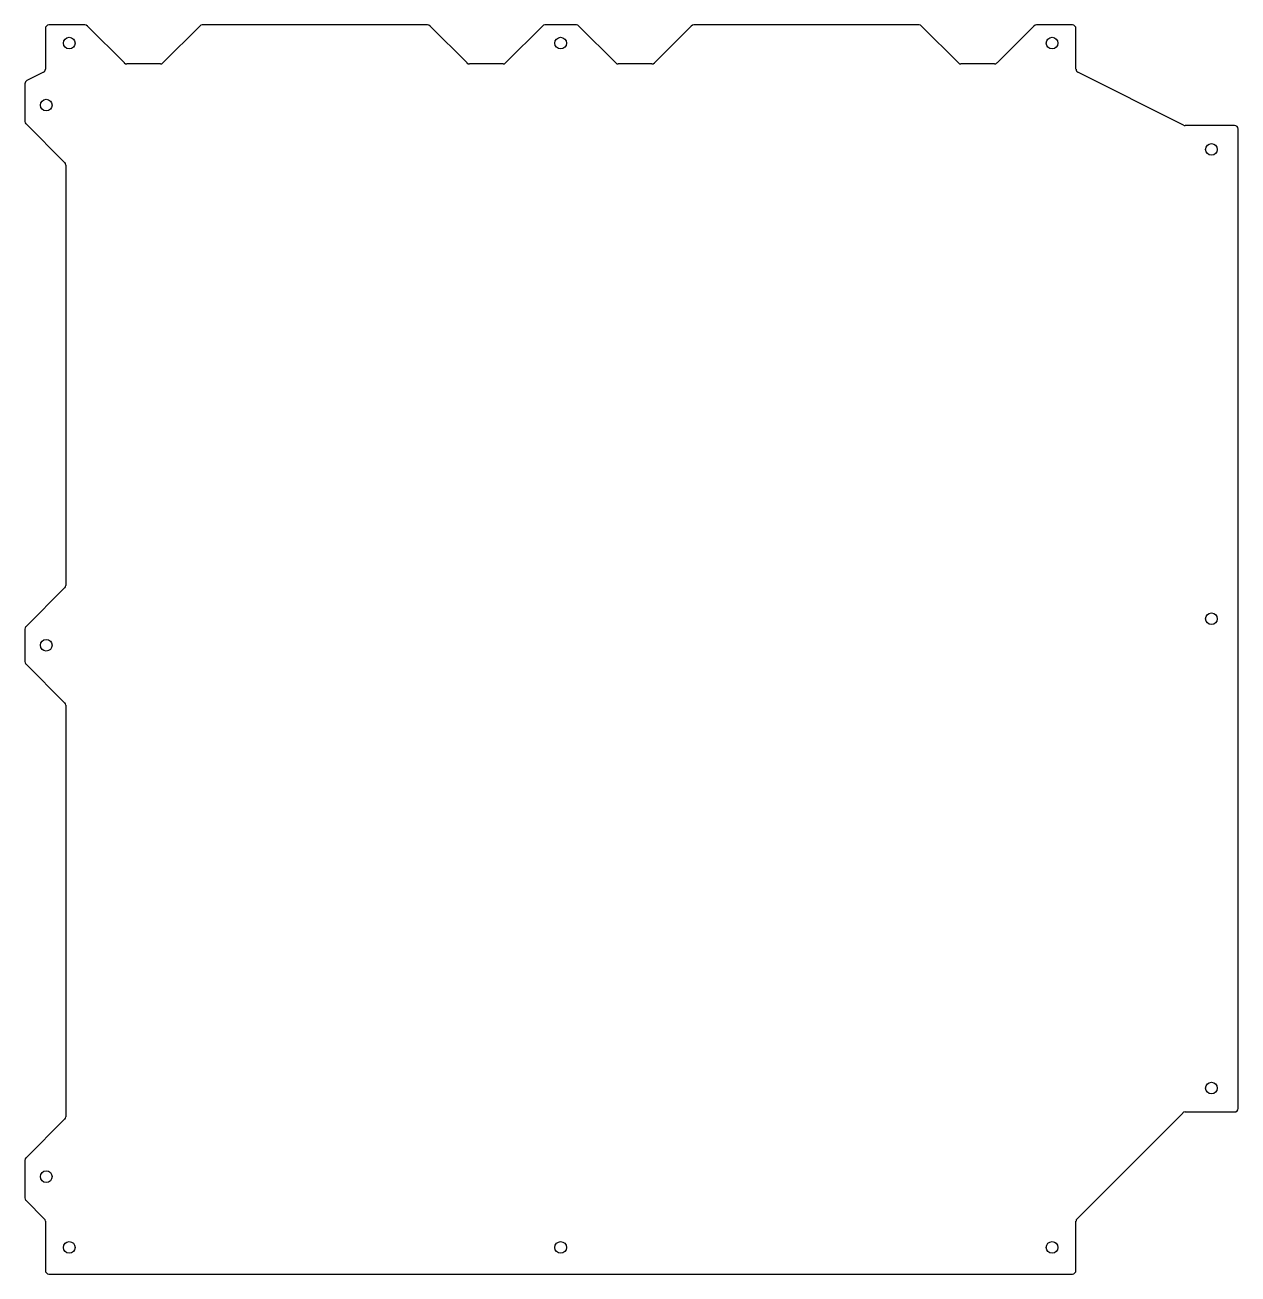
# Model space of a CAD drawing. Header units: inches. Extents: x -13.5 to 13.5, y -13.9 to 13.9.
import ezdxf

# ---------------------------------------------------------------- set-up
doc = ezdxf.new("R2010")
doc.units = ezdxf.units.IN
doc.layers.add('CUTOUTS', color=1, linetype='CONTINUOUS')
doc.layers.add('PERIMETER', color=5, linetype='CONTINUOUS')

msp = doc.modelspace()

# ---------------------------------------------------------------- linework, layer by layer
at = {"layer": 'CUTOUTS'}
for centre in [(-12.5, 13.479), (-1.575, 13.479), (9.35, 13.479), (-13.012, 12.101), (12.894, 11.117), (12.894, 0.684), (-13.012, 0.094), (12.894, -9.749), (-13.012, -11.718), (-12.5, -13.292), (-1.575, -13.292), (9.35, -13.292)]:
    msp.add_circle(centre, 0.13, dxfattribs=at)
at = {"layer": 'PERIMETER'}
for p, q in [((-4.533, 13.883), (-9.542, 13.883)), ((-1.226, 13.883), (-1.924, 13.883)), ((6.392, 13.883), (1.383, 13.883)), ((-13.031, 13.804), (-13.031, 12.901)), ((-12.151, 13.883), (-12.953, 13.883)), ((-11.275, 13.04), (-12.095, 13.86)), ((-9.597, 13.86), (-10.417, 13.04)), ((-3.657, 13.04), (-4.477, 13.86)), ((-1.979, 13.86), (-2.799, 13.04)), ((-0.35, 13.04), (-1.17, 13.86)), ((1.328, 13.86), (0.508, 13.04)), ((7.268, 13.04), (6.448, 13.86)), ((8.946, 13.86), (8.126, 13.04)), ((9.803, 13.883), (9.002, 13.883)), ((9.882, 12.901), (9.882, 13.804)), ((-13.075, 12.831), (-13.441, 12.648)), ((-10.473, 13.017), (-11.22, 13.017)), ((-2.855, 13.017), (-3.602, 13.017)), ((0.452, 13.017), (-0.295, 13.017)), ((8.07, 13.017), (7.324, 13.017)), ((12.273, 11.657), (9.925, 12.831)), ((-13.484, 12.577), (-13.484, 11.74)), ((-13.461, 11.685), (-12.602, 10.825)), ((13.406, 11.649), (12.308, 11.649)), ((13.484, -10.202), (13.484, 11.57)), ((-12.579, 10.77), (-12.579, 1.425)), ((-12.602, 1.37), (-13.461, 0.51)), ((-13.484, 0.455), (-13.484, -0.268)), ((-13.461, -0.323), (-12.602, -1.183)), ((-12.579, -1.238), (-12.579, -10.386)), ((-12.602, -10.441), (-13.461, -11.301)), ((9.905, -12.654), (12.256, -10.304)), ((12.311, -10.281), (13.406, -10.281)), ((-13.484, -11.356), (-13.484, -12.192)), ((-13.461, -12.248), (-13.055, -12.654)), ((-13.031, -12.71), (-13.031, -13.804)), ((9.882, -13.804), (9.882, -12.71)), ((-12.953, -13.883), (9.803, -13.883))]:
    msp.add_line(p, q, dxfattribs=at)
for centre, start, end in [((-4.533, 13.804), 45, 90), ((-1.924, 13.804), 90, 135), ((-1.226, 13.804), 45, 90), ((1.383, 13.804), 90, 135), ((-12.953, 13.804), 90, 180), ((-12.151, 13.804), 45, 90), ((-9.542, 13.804), 90, 135), ((6.392, 13.804), 45, 90), ((9.002, 13.804), 90, 135), ((9.803, 13.804), 0, 90), ((-13.11, 12.901), -63.4349, 0), ((-11.22, 13.095), 225, 270), ((-10.473, 13.095), 270, 315), ((-3.602, 13.095), 225, 270), ((-2.855, 13.095), 270, 315), ((-0.295, 13.095), 225, 270), ((0.452, 13.095), 270, 315), ((7.324, 13.095), 225, 270), ((8.07, 13.095), 270, 315), ((9.961, 12.901), 180, 243.4349), ((-13.406, 12.577), 116.5651, 180), ((-13.406, 11.74), 180, 225), ((12.308, 11.727), 243.4349, 270), ((13.406, 11.57), 0, 90), ((-12.657, 10.77), 0, 45), ((-12.657, 1.425), -45, 0), ((-13.406, 0.455), 135, 180), ((-13.406, -0.268), 180, 225), ((-12.657, -1.238), 0, 45), ((13.406, -10.202), 270, 360), ((-12.657, -10.386), -45, 0), ((12.311, -10.359), 90, 135), ((-13.406, -11.356), 135, 180), ((-13.406, -12.192), 180, 225), ((-13.11, -12.71), 0, 45), ((9.961, -12.71), 135, 180), ((-12.953, -13.804), 180, 270), ((9.803, -13.804), -90, 0)]:
    msp.add_arc(centre, 0.0787, start, end, dxfattribs=at)

doc.saveas('drawing.dxf')
